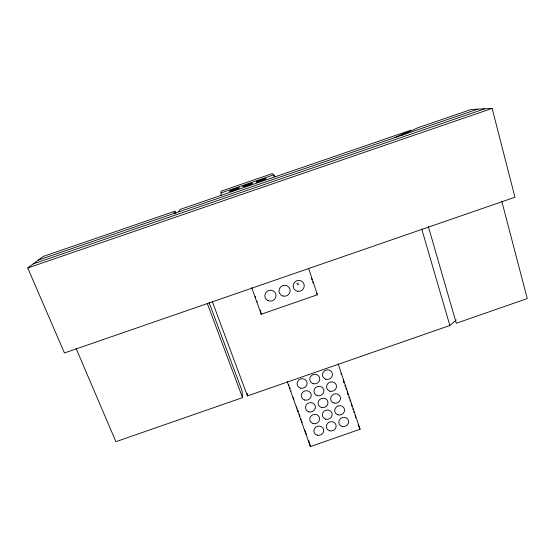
<?xml version="1.0" encoding="UTF-8"?>
<svg xmlns="http://www.w3.org/2000/svg" width="555" height="555" viewBox="0 0 555 555"><rect width="100%" height="100%" fill="white"/><g stroke="black" fill="none" stroke-linecap="round" stroke-linejoin="round"><path stroke-width="0.83" d="M220.952 195.402L221.091 191.184L272.352 173.583L275.356 176.712M178.897 211.795L180.063 209.443L410.818 130.189L395.056 137.543M173.659 213.592L174.971 211.191L175.873 213.62M212.405 301.83L247.433 395.923L449.855 325.494L456.252 319.957M401.924 135.184L417.506 127.893L471.008 109.515L492.125 108.405L514.95 197.226L64.442 352.959L27.75 267.961L43.255 256.431L174.971 211.191M287.206 381.521L310.37 446.595L360.077 429.223L338.127 363.802M209.117 302.628L242.056 390.824L242.528 397.63L115.898 441.69L76.111 348.491M296.897 283.459L298.264 282.988M297.355 284.798L298.722 284.326M251.672 287.532L261.197 314.241L317.418 294.767L308.705 268.731M221.036 192.932L273.594 174.881L274.149 176.525M38.364 260.066L477.668 109.162M33.21 263.902L484.702 108.794M27.75 267.961L492.125 108.405M316.621 293.297L317.418 294.767M299.374 414.155L299.381 414.509M298.333 411.685L298.014 410.977M291.104 390.887L291.07 391.136M289.994 388.257L289.648 387.473M343.739 382.215L343.989 382.673L343.802 381.875M347.659 393.904L347.846 394.307M351.572 405.538L351.759 405.955M355.429 417.034L355.72 417.596L355.568 416.909M358.114 424.825L360.077 429.223M306.249 434.128L306.54 434.766L306.409 434.156M340.943 373.772L341.214 374.431M344.898 385.545L345.175 386.225M348.838 397.262L349.116 397.956M352.723 408.848L353.008 409.548M256.965 301.296L257.263 302.031M293.845 399.274L293.172 397.463M302.149 422.626L301.497 420.87M207.334 303.585L242.528 397.63M297.348 409.195L297.709 410.194M305.958 433.379L304.778 430.056M345.938 388.236L346.369 389.437M349.886 399.982L350.316 401.189M353.778 411.595L354.208 412.795M288.545 384.455L288.961 385.628M300.664 418.505L301.087 419.726M296.509 406.815L296.932 408.036M255.182 296.356L255.654 297.723M311.528 278.395L311.979 279.741M355.02 415.147L355.339 416.139M351.128 403.554L351.447 404.553M347.18 391.816L347.506 392.836M343.226 380.029L343.559 381.056M299.596 415.223L299.894 416.174M421.724 229.021L449.855 325.494M428.391 226.718L456.293 323.253L527.25 298.562L501.803 201.347M312.694 282.009L312.909 282.779M308.705 440.386L310.37 446.595M347.756 393.634L347.929 394.397M351.69 405.337L351.849 406.066M298.222 411.144L298.333 411.567M289.911 387.785L290.008 388.181M260.392 310.148L261.197 314.241M247.204 393.391L247.433 395.923M257.763 181.846A5.3 0.43 -18.9 0 0 266.018 178.8A5.3 0.43 -18.9 0 0 259.546 180.465A5.3 0.43 -18.9 0 0 257.763 181.846M244.526 186.404A5.3 0.43 -18.9 0 0 252.685 183.358A5.3 0.43 -18.9 0 0 246.018 185.12A5.3 0.43 -18.9 0 0 244.526 186.404M231.872 190.802A5.3 0.43 -19 0 0 239.385 187.833A5.3 0.43 -19 0 0 231.858 190.018A5.3 0.43 -19 0 0 231.872 190.802M297.57 291.271A5.606 5.467 -25.2 0 0 303.994 284.049A5.606 5.467 -25.2 0 0 294.532 282.294A5.606 5.467 -25.2 0 0 297.57 291.271M283.189 296.092A5.606 5.474 -19.4 0 0 289.96 289.204A5.606 5.474 -19.4 0 0 280.587 286.977A5.606 5.474 -19.4 0 0 283.189 296.092M268.072 300.637A5.612 5.474 -13.8 0 0 276.029 295.114A5.612 5.474 -13.8 0 0 267.246 291.188A5.612 5.474 -13.8 0 0 268.072 300.637M342.04 426.42A4.953 4.613 -22.1 0 0 348.54 420.919A4.953 4.613 -22.1 0 0 340.548 418.56A4.953 4.613 -22.1 0 0 342.04 426.42M329.67 430.805A4.96 4.613 -20.4 0 0 336.052 425.185A4.96 4.613 -20.4 0 0 327.977 422.986A4.96 4.613 -20.4 0 0 329.67 430.805M317.238 435.175A4.96 4.613 -18.7 0 0 323.607 429.556A4.96 4.613 -18.7 0 0 315.511 427.364A4.96 4.613 -18.7 0 0 317.238 435.175M337.953 414.842A4.974 4.648 -22.2 0 0 344.482 409.306A4.974 4.648 -22.2 0 0 336.448 406.912A4.974 4.648 -22.2 0 0 337.953 414.842M325.667 419.178A4.981 4.655 -20.4 0 0 332.077 413.524A4.981 4.655 -20.4 0 0 323.96 411.297A4.981 4.655 -20.4 0 0 325.667 419.178M313.145 423.548A4.981 4.655 -18.6 0 0 319.541 417.894A4.981 4.655 -18.6 0 0 311.397 415.674A4.981 4.655 -18.6 0 0 313.145 423.548M333.923 403.048A4.995 4.69 -22.3 0 0 340.472 397.477A4.995 4.69 -22.3 0 0 332.396 395.049A4.995 4.69 -22.3 0 0 333.923 403.048M321.449 407.46A5.002 4.69 -20.3 0 0 327.873 401.771A5.002 4.69 -20.3 0 0 319.715 399.51A5.002 4.69 -20.3 0 0 321.449 407.46M308.906 411.865A5.002 4.69 -18.4 0 0 315.323 406.177A5.002 4.69 -18.4 0 0 307.137 403.922A5.002 4.69 -18.4 0 0 308.906 411.865M304.744 400.037A5.023 4.731 -18.2 0 0 311.182 394.314A5.023 4.731 -18.2 0 0 302.961 392.031A5.023 4.731 -18.2 0 0 304.744 400.037M317.342 395.618A5.023 4.731 -20.3 0 0 323.787 389.894A5.023 4.731 -20.3 0 0 315.587 387.605A5.023 4.731 -20.3 0 0 317.342 395.618M329.871 391.192A5.023 4.731 -22.4 0 0 336.448 385.586A5.023 4.731 -22.4 0 0 328.324 383.13A5.023 4.731 -22.4 0 0 329.871 391.192M325.785 379.231A5.044 4.773 -22.5 0 0 332.383 373.591A5.044 4.773 -22.5 0 0 324.217 371.101A5.044 4.773 -22.5 0 0 325.785 379.231M313.193 383.678A5.044 4.773 -20.2 0 0 319.673 377.913A5.044 4.773 -20.2 0 0 311.424 375.589A5.044 4.773 -20.2 0 0 313.193 383.678M300.546 388.112A5.044 4.773 -18 0 0 307.012 382.353A5.044 4.773 -18 0 0 298.743 380.036A5.044 4.773 -18 0 0 300.546 388.112"/></g></svg>
